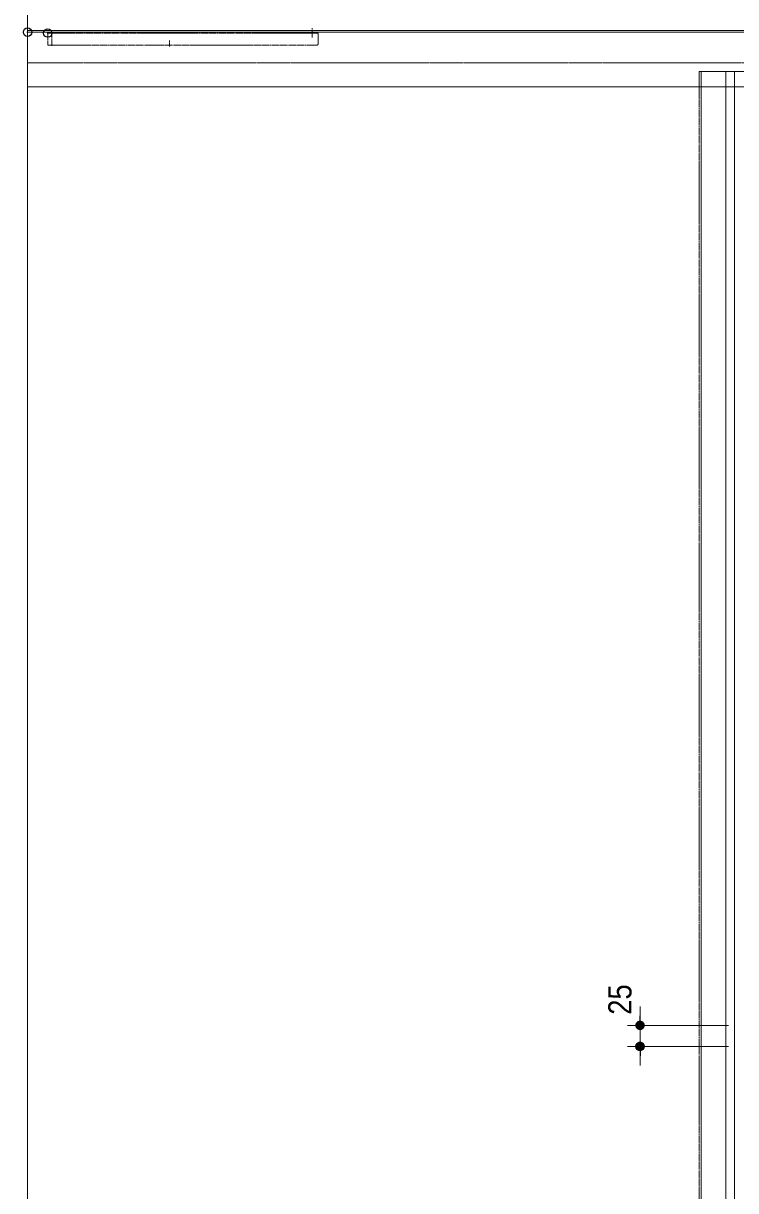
# Model space of a CAD drawing. Units: millimetres, scale not verified. Extents: x -4547 to 4547, y -2305 to 2305.
# Drawn here: x -3198 to -2352, y -713 to 673 of the extents above; entities that cross this region are included whole.
import ezdxf
from ezdxf.enums import TextEntityAlignment as Align

# ---------------------------------------------------------------- set-up
doc = ezdxf.new("R2010")
doc.units = ezdxf.units.MM
doc.header["$LTSCALE"] = 20
doc.header["$PDMODE"] = 32
doc.header["$PDSIZE"] = 10
for name, pattern in [('USER1', [1.11, 0.71, -0.4]), ('USER2', [2.91, 1.76, -0.4, 0.35, -0.4]), ('USER3', [10.5, 8, -0.5, 0.5, -0.5, 0.5, -0.5])]:
    doc.linetypes.add(name, pattern=pattern)
for name, color, linetype, lineweight in [('0-2_0', 7, 'Continuous', 25), ('0-4_2寸法-2', 7, 'Continuous', 15), ('0-5_3一般', 7, 'Continuous', 15)]:
    doc.layers.add(name, color=color, linetype=linetype, lineweight=lineweight)
doc.layers.add('0-3_Defpoints', color=7, linetype='Continuous')
doc.styles.add('ＭＳ Ｐゴシック', font='')
doc.styles.get('ＭＳ Ｐゴシック').set_extended_font_data('MS PGothic')

# ---------------------------------------------------------------- blocks, each defined once
blk = doc.blocks.new('_Dot')
at = {"layer": '0-2_0'}
blk.add_line((-10, 0), (-20, 0), dxfattribs=at)
for points in [[(0, 0), (-10, 0), (-9.92, 1.25)], [(0, 0), (-9.92, -1.25), (-10, 0)], [(0, 0), (-9.92, 1.25), (-9.69, 2.49)], [(0, 0), (-9.69, -2.49), (-9.92, -1.25)], [(0, 0), (-9.69, 2.49), (-9.3, 3.68)], [(0, 0), (-9.3, -3.68), (-9.69, -2.49)], [(0, 0), (-9.3, 3.68), (-8.76, 4.82)], [(0, 0), (-8.76, -4.82), (-9.3, -3.68)], [(0, 0), (-8.76, 4.82), (-8.09, 5.88)], [(0, 0), (-8.09, -5.88), (-8.76, -4.82)], [(0, 0), (-8.09, 5.88), (-7.29, 6.85)], [(0, 0), (-7.29, -6.85), (-8.09, -5.88)], [(0, 0), (-7.29, 6.85), (-6.37, 7.71)], [(0, 0), (-6.37, -7.71), (-7.29, -6.85)], [(0, 0), (-6.37, 7.71), (-5.36, 8.44)], [(0, 0), (-5.36, -8.44), (-6.37, -7.71)], [(0, 0), (-5.36, 8.44), (-4.26, 9.05)], [(0, 0), (-4.26, -9.05), (-5.36, -8.44)], [(0, 0), (-4.26, 9.05), (-3.09, 9.51)], [(0, 0), (-3.09, -9.51), (-4.26, -9.05)], [(0, 0), (-3.09, 9.51), (-1.87, 9.82)], [(0, 0), (-1.87, -9.82), (-3.09, -9.51)], [(0, 0), (-1.87, 9.82), (-0.63, 9.98)], [(0, 0), (-0.63, -9.98), (-1.87, -9.82)], [(0, 0), (-0.63, 9.98), (0.63, 9.98)], [(0, 0), (0.63, -9.98), (-0.63, -9.98)], [(0, 0), (0.63, 9.98), (1.87, 9.82)], [(0, 0), (1.87, 9.82), (3.09, 9.51)], [(0, 0), (3.09, 9.51), (4.26, 9.05)], [(0, 0), (4.26, 9.05), (5.36, 8.44)], [(0, 0), (5.36, 8.44), (6.37, 7.71)], [(0, 0), (6.37, 7.71), (7.29, 6.85)], [(0, 0), (7.29, 6.85), (8.09, 5.88)], [(0, 0), (8.09, 5.88), (8.76, 4.82)], [(0, 0), (8.76, 4.82), (9.3, 3.68)], [(0, 0), (9.3, 3.68), (9.69, 2.49)], [(0, 0), (9.69, 2.49), (9.92, 1.25)], [(0, 0), (9.92, 1.25), (10, 0)], [(0, 0), (1.87, -9.82), (0.63, -9.98)], [(0, 0), (3.09, -9.51), (1.87, -9.82)], [(0, 0), (4.26, -9.05), (3.09, -9.51)], [(0, 0), (5.36, -8.44), (4.26, -9.05)], [(0, 0), (6.37, -7.71), (5.36, -8.44)], [(0, 0), (7.29, -6.85), (6.37, -7.71)], [(0, 0), (8.09, -5.88), (7.29, -6.85)], [(0, 0), (8.76, -4.82), (8.09, -5.88)], [(0, 0), (9.3, -3.68), (8.76, -4.82)], [(0, 0), (9.69, -2.49), (9.3, -3.68)], [(0, 0), (9.92, -1.25), (9.69, -2.49)], [(0, 0), (10, 0), (9.92, -1.25)]]:
    blk.add_solid(points, dxfattribs=at)
blk = doc.blocks.new('グループ-13')
at = {"layer": '0-5_3一般'}
for p, q in [((-37044, 14770), (-37044, 13710)), ((-37044, 13710), (-37044, -33290)), ((-37044, 13670), (-37044, 12370)), ((11796, 13670), (-37044, 13670)), ((-21054, 12740), (-20134, 12740)), ((-20465.9, 12740), (-20465.9, -33060)), ((-20264, 12740), (-20264, -33060)), ((-37044, 12370), (11796, 12370))]:
    blk.add_line(p, q, dxfattribs=at)
at = {"layer": '0-5_3一般', "linetype": 'USER1'}
for p, q in [((-37044, 13710), (-37044, 12940)), ((11796, 13710), (-37044, 13710)), ((-37044, 12940), (11796, 12940))]:
    blk.add_line(p, q, dxfattribs=at)
at = {"layer": '0-5_3一般', "linetype": 'USER3'}
for p, q in [((-36564, 13650), (-36564, 13360)), ((-36414, 13650), (-36564, 13650)), ((-36464, 13342.7), (-36464, 13680.3)), ((-30464, 13650), (-36414, 13650)), ((-30424, 13650), (-30464, 13650)), ((-30284, 13541.4), (-30284, 13765)), ((-36564, 13360), (-33986, 13360)), ((-33986, 13360), (-30184, 13360))]:
    blk.add_line(p, q, dxfattribs=at)
at = {"layer": '0-5_3一般', "linetype": 'USER2'}
blk.add_line((-33678, 13472), (-33678, 13330), dxfattribs=at)
at = {"layer": '0-5_3一般'}
for points in [[(11796, 14770), (11796, 13710), (-37044, 13710), (-37044, 14770)], [(-21054, -31780), (-21054, 12740), (-5114, 12740)]]:
    blk.add_lwpolyline(points, dxfattribs=at)
at = {"layer": '0-5_3一般', "linetype": 'USER3'}
for points in [[(-30144, 13400), (-30144, 13650), (-30484, 13650), (-30464, 13650)], [(-21054, -33060), (-21104, -33060), (-21104, 12740), (-21054, 12740)]]:
    blk.add_lwpolyline(points, dxfattribs=at)
blk.add_arc((-30184, 13400), 40, 270, 0, dxfattribs=at)

msp = doc.modelspace()

# ---------------------------------------------------------------- linework, layer by layer
at = {"layer": '0-3_Defpoints'}
for p in [(-3192.82, 662.11), (-3168.82, 661.11), (-2465.82, -541.89)]:
    msp.add_point(p, dxfattribs=at)
at = {"layer": '0-4_2寸法-2'}
for p, q in [((-2465.82, -505.63), (-2465.82, -494.38)), ((-2360.82, -516.89), (-2480.82, -516.89)), ((-2465.82, -516.89), (-2465.82, -541.89)), ((-2360.82, -541.89), (-2480.82, -541.89)), ((-2465.82, -553.14), (-2465.82, -564.4))]:
    msp.add_line(p, q, dxfattribs=at)

# ---------------------------------------------------------------- block references
at = {"layer": '0-4_2寸法-2', "xscale": 0.5627563, "yscale": 0.5627563}
for p, rotation in [((-2465.82, -516.89), 270), ((-2465.82, -541.89), 90)]:
    msp.add_blockref('_Dot', p, dxfattribs=dict(at, rotation=rotation))
at = {"layer": '0-5_3一般', "xscale": 0.05, "yscale": 0.05}
msp.add_blockref('グループ-13', (-1340.62, -21.39), dxfattribs=at)

# ---------------------------------------------------------------- texts
at = {"layer": '0-4_2寸法-2', "style": 'ＭＳ Ｐゴシック', "width": 0.9}
msp.add_text('25', height=27.57, rotation=90, dxfattribs=at).set_placement((-2467.68, -504.33), align=Align.BOTTOM_LEFT)

doc.saveas('drawing.dxf')
